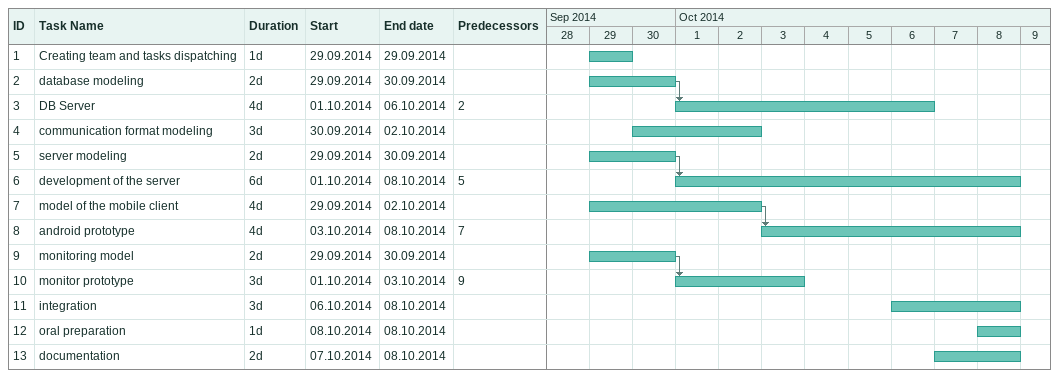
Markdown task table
| ID | Task | Duration | Start | Finish | Predecessors |
|---|---|---|---|---|---|
| 1 | Creating team and tasks dispatching | 1d | 2014-09-29 | 2014-09-29 |  |
| 2 | database modeling | 2d | 2014-09-29 | 2014-09-30 |  |
| 3 | DB Server | 4d | 2014-10-01 | 2014-10-06 | 2 |
| 4 | communication format modeling | 3d | 2014-09-30 | 2014-10-02 |  |
| 5 | server modeling | 2d | 2014-09-29 | 2014-09-30 |  |
| 6 | development of the server | 6d | 2014-10-01 | 2014-10-08 | 5 |
| 7 | model of the mobile client | 4d | 2014-09-29 | 2014-10-02 |  |
| 8 | android prototype | 4d | 2014-10-03 | 2014-10-08 | 7 |
| 9 | monitoring model | 2d | 2014-09-29 | 2014-09-30 |  |
| 10 | monitor prototype | 3d | 2014-10-01 | 2014-10-03 | 9 |
| 11 | integration | 3d | 2014-10-06 | 2014-10-08 |  |
| 12 | oral preparation | 1d | 2014-10-08 | 2014-10-08 |  |
| 13 | documentation | 2d | 2014-10-07 | 2014-10-08 |  |
